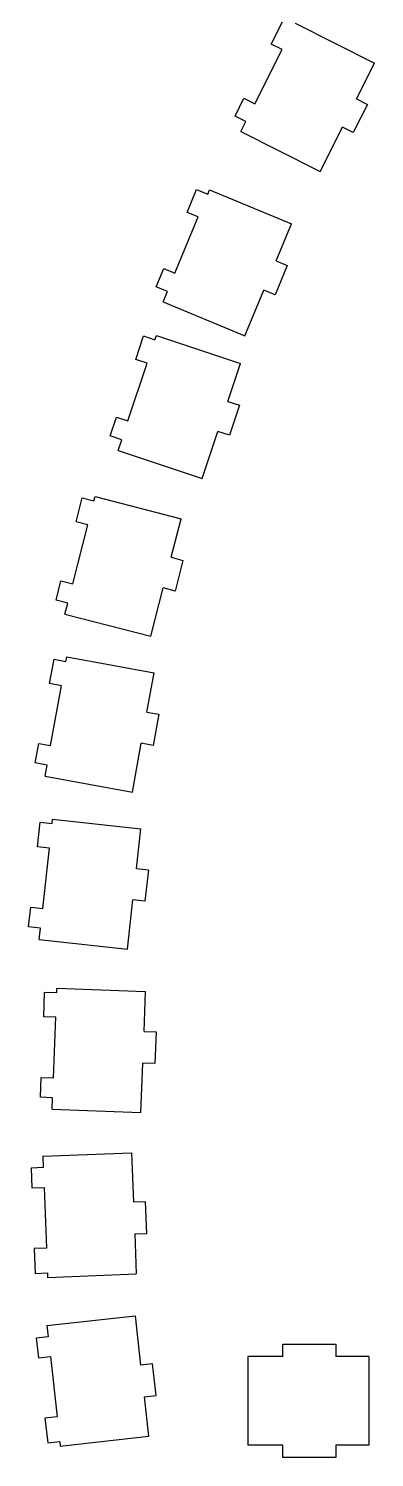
# Model space of a CAD drawing. Extents: x -717 to 1081, y -769 to 1088.
# Drawn here: x 215.6 to 301.3, y 178.8 to 532.4 of the extents above; entities that cross this region are included whole.
import ezdxf

# ---------------------------------------------------------------- set-up
doc = ezdxf.new("R2010")
doc.units = 0
doc.layers.get('0').update_dxf_attribs({"linetype": 'CONTINUOUS'})

msp = doc.modelspace()

# ---------------------------------------------------------------- linework, layer by layer
at = {"color": 7, "linetype": 'CONTINUOUS'}
for p, q in [((275.73, 528.62), (278.49, 534.11)), ((281.67, 533.75), (301.32, 523.87)), ((271.66, 513.85), (278.41, 527.28)), ((278.41, 527.28), (275.73, 528.62)), ((296.89, 515.05), (301.32, 523.87)), ((266.78, 510.8), (268.98, 515.19)), ((268.98, 515.19), (271.66, 513.85)), ((299.57, 513.7), (296.05, 506.7)), ((296.89, 515.05), (299.57, 513.7)), ((269.46, 509.46), (266.78, 510.8)), ((268.2, 506.95), (269.46, 509.46)), ((268.2, 506.95), (287.85, 497.07)), ((287.85, 497.07), (293.37, 508.05)), ((296.05, 506.7), (293.37, 508.05)), ((254.86, 486.97), (257.21, 492.65)), ((257.21, 492.65), (259.99, 491.5)), ((259.99, 491.5), (260.41, 492.52)), ((260.41, 492.52), (280.73, 484.09)), ((251.87, 471.94), (257.63, 485.82)), ((257.63, 485.82), (254.86, 486.97)), ((276.94, 474.97), (280.73, 484.09)), ((276.94, 474.97), (279.71, 473.82)), ((247.21, 468.56), (249.1, 473.09)), ((249.1, 473.09), (251.87, 471.94)), ((279.71, 473.82), (276.71, 466.58)), ((249.98, 467.41), (247.21, 468.56)), ((248.91, 464.81), (249.98, 467.41)), ((269.23, 456.38), (273.94, 467.73)), ((276.71, 466.58), (273.94, 467.73)), ((248.91, 464.81), (269.23, 456.38)), ((242.13, 450.58), (244.07, 456.4)), ((244.07, 456.4), (246.91, 455.45)), ((246.91, 455.45), (247.27, 456.5)), ((247.27, 456.5), (268.14, 449.54)), ((240.22, 435.37), (244.97, 449.63)), ((244.97, 449.63), (242.13, 450.58)), ((265.01, 440.18), (268.14, 449.54)), ((265.01, 440.18), (267.86, 439.23)), ((267.86, 439.23), (265.38, 431.8)), ((235.82, 431.66), (237.37, 436.32)), ((237.37, 436.32), (240.22, 435.37)), ((238.66, 430.71), (235.82, 431.66)), ((258.65, 421.09), (262.53, 432.75)), ((265.38, 431.8), (262.53, 432.75)), ((237.78, 428.05), (238.66, 430.71)), ((237.78, 428.05), (258.65, 421.09)), ((227.35, 410.34), (228.88, 416.29)), ((228.88, 416.29), (231.78, 415.55)), ((231.78, 415.55), (232.06, 416.62)), ((232.06, 416.62), (253.37, 411.16)), ((230.26, 409.6), (227.35, 410.34)), ((250.92, 401.6), (253.37, 411.16)), ((226.53, 395.04), (230.26, 409.6)), ((250.92, 401.6), (253.83, 400.85)), ((253.83, 400.85), (251.88, 393.26)), ((222.4, 391.02), (223.62, 395.78)), ((223.62, 395.78), (226.53, 395.04)), ((245.93, 382.1), (248.98, 394.01)), ((251.88, 393.26), (248.98, 394.01)), ((225.31, 390.28), (222.4, 391.02)), ((224.61, 387.56), (225.31, 390.28)), ((224.61, 387.56), (245.93, 382.1)), ((220.79, 370.35), (221.89, 376.39)), ((221.89, 376.39), (224.85, 375.85)), ((224.85, 375.85), (225.04, 376.94)), ((225.04, 376.94), (246.69, 373)), ((244.92, 363.29), (246.69, 373)), ((223.75, 369.81), (220.79, 370.35)), ((221.05, 355.02), (223.75, 369.81)), ((244.92, 363.29), (247.87, 362.75)), ((247.87, 362.75), (246.47, 355.04)), ((217.22, 350.73), (218.1, 355.56)), ((218.1, 355.56), (221.05, 355.02)), ((241.31, 343.49), (243.52, 355.58)), ((246.47, 355.04), (243.52, 355.58)), ((220.17, 350.19), (217.22, 350.73)), ((219.67, 347.43), (220.17, 350.19)), ((219.67, 347.43), (241.31, 343.49)), ((217.76, 329.95), (218.43, 336.06)), ((218.43, 336.06), (221.41, 335.73)), ((221.41, 335.73), (221.53, 336.83)), ((221.53, 336.83), (243.4, 334.42)), ((242.32, 324.61), (243.4, 334.42)), ((220.74, 329.62), (217.76, 329.95)), ((219.09, 314.68), (220.74, 329.62)), ((242.32, 324.61), (245.3, 324.28)), ((245.3, 324.28), (244.44, 316.49)), ((215.57, 310.13), (216.11, 315.01)), ((216.11, 315.01), (219.09, 314.68)), ((240.11, 304.6), (241.46, 316.82)), ((244.44, 316.49), (241.46, 316.82)), ((218.55, 309.8), (215.57, 310.13)), ((218.25, 307.01), (218.55, 309.8)), ((218.25, 307.01), (240.11, 304.6)), ((219.33, 287.89), (219.57, 294.02)), ((219.57, 294.02), (222.57, 293.91)), ((222.57, 293.91), (222.62, 295.01)), ((222.62, 295.01), (244.6, 294.14)), ((244.21, 284.28), (244.6, 294.14)), ((222.33, 287.77), (219.33, 287.89)), ((221.73, 272.75), (222.33, 287.77)), ((244.21, 284.28), (247.21, 284.16)), ((247.21, 284.16), (246.9, 276.33)), ((243.41, 264.17), (243.9, 276.45)), ((246.9, 276.33), (243.9, 276.45)), ((218.54, 267.96), (218.74, 272.87)), ((218.74, 272.87), (221.73, 272.75)), ((221.54, 267.84), (218.54, 267.96)), ((221.43, 265.04), (221.54, 267.84)), ((221.43, 265.04), (243.41, 264.17)), ((219.11, 253.39), (241.09, 254.26)), ((219.11, 253.39), (219.22, 250.59)), ((241.09, 254.26), (241.58, 241.98)), ((219.22, 250.59), (216.22, 250.47)), ((216.22, 250.47), (216.42, 245.56)), ((216.42, 245.56), (219.41, 245.68)), ((219.41, 245.68), (220.01, 230.66)), ((244.57, 242.1), (241.58, 241.98)), ((244.88, 234.27), (244.57, 242.1)), ((241.89, 234.15), (244.88, 234.27)), ((241.89, 234.15), (242.28, 224.28)), ((220.01, 230.66), (217.01, 230.54)), ((217.01, 230.54), (217.25, 224.4)), ((217.25, 224.4), (220.25, 224.52)), ((220.25, 224.52), (220.29, 223.41)), ((220.29, 223.41), (242.28, 224.28)), ((220.15, 211.48), (242.01, 213.89)), ((242.01, 213.89), (243.36, 201.67)), ((220.45, 208.69), (217.47, 208.36)), ((220.15, 211.48), (220.45, 208.69)), ((217.47, 208.36), (218.01, 203.47)), ((278.64, 203.85), (278.64, 206.85)), ((278.64, 206.85), (291.75, 206.85)), ((291.75, 206.85), (291.75, 203.85)), ((218.01, 203.47), (220.99, 203.8)), ((220.99, 203.8), (222.64, 188.86)), ((246.34, 202), (243.36, 201.67)), ((247.2, 194.21), (246.34, 202)), ((269.95, 203.85), (269.95, 181.85)), ((278.64, 203.85), (269.95, 203.85)), ((299.95, 203.85), (291.75, 203.85)), ((299.95, 203.85), (299.95, 181.85)), ((244.22, 193.88), (247.2, 194.21)), ((244.22, 193.88), (245.3, 184.07)), ((222.64, 188.86), (219.65, 188.53)), ((219.65, 188.53), (220.33, 182.43)), ((223.43, 181.66), (245.3, 184.07)), ((220.33, 182.43), (223.31, 182.76)), ((223.31, 182.76), (223.43, 181.66)), ((278.64, 181.85), (269.95, 181.85)), ((278.64, 178.85), (278.64, 181.85)), ((291.75, 181.85), (291.75, 178.85)), ((299.95, 181.85), (291.75, 181.85)), ((291.75, 178.85), (278.64, 178.85))]:
    msp.add_line(p, q, dxfattribs=at)

doc.saveas('drawing.dxf')
